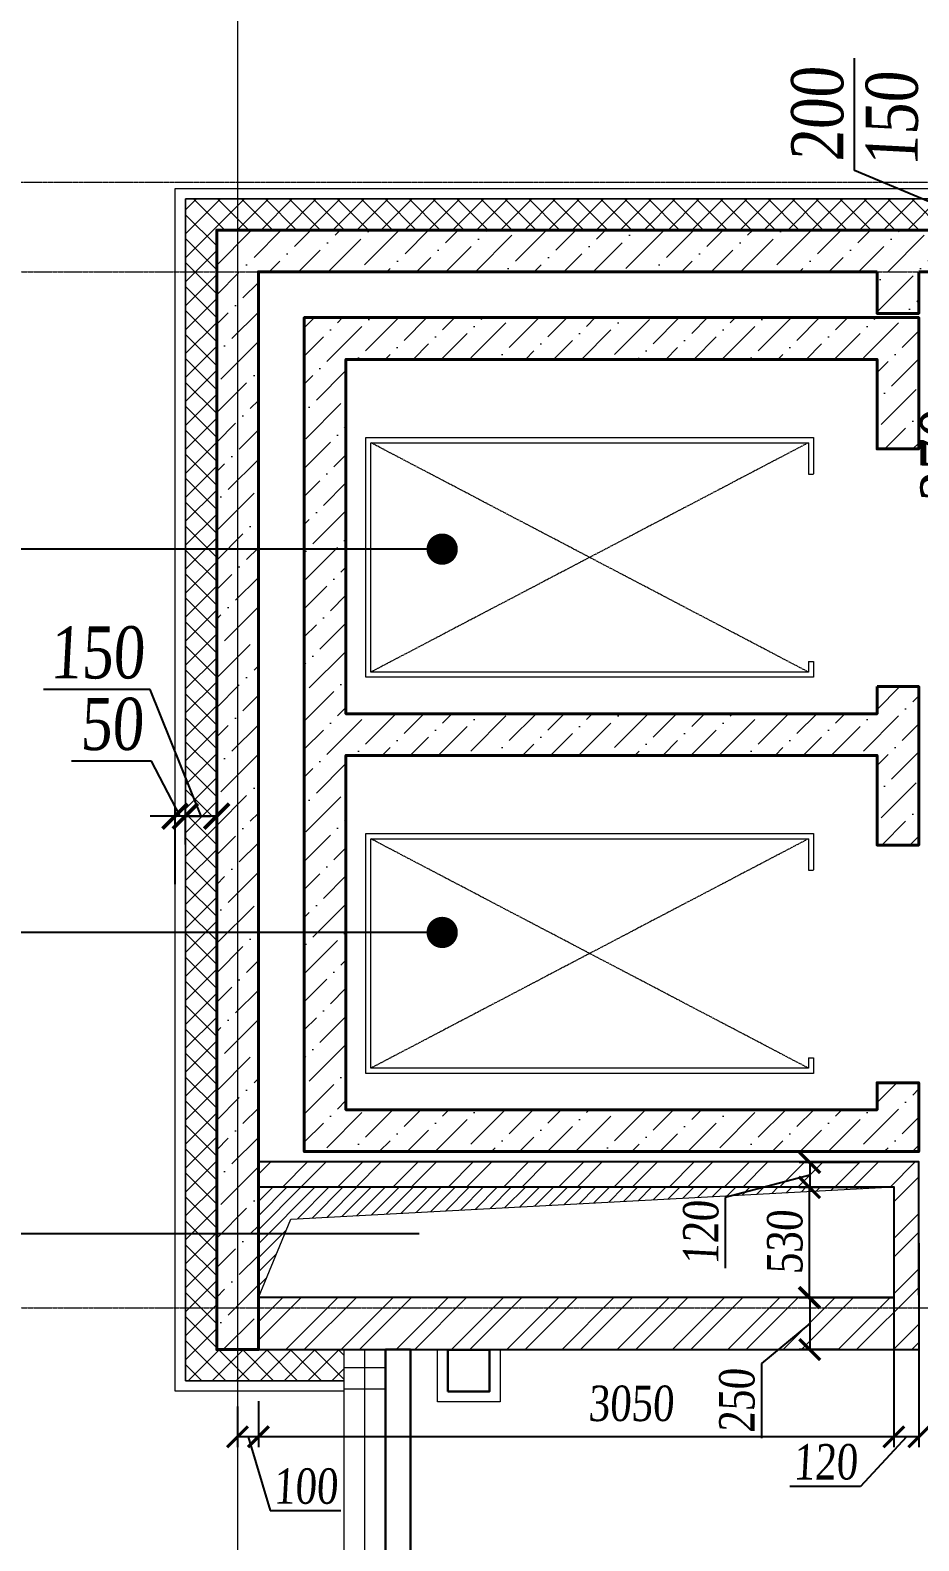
# Model space of a CAD drawing. Header units: inches. Extents: x -407541 to 6688123, y -998590 to 1205599.
# Drawn here: x 12308 to 16573, y 265320 to 272566 of the extents above; entities that cross this region are included whole.
import ezdxf

# ---------------------------------------------------------------- set-up
doc = ezdxf.new("R2010")
doc.units = ezdxf.units.IN
doc.header["$MEASUREMENT"] = 0
for name, pattern in [('ACAD_ISO04W100', [30, 24, -3, 0, -3]), ('AM_ISO08W050', [18, 12, -1.5, 3, -1.5]), ('AM_ISO09W050', [22.5, 12, -1.5, 3, -1.5, 3, -1.5])]:
    doc.linetypes.add(name, pattern=pattern)
for name, color, linetype, lineweight in [('AM_11', 60, 'AM_ISO09W050', 13), ('AM_5', 3, 'Continuous', 9), ('AM_7', 4, 'AM_ISO08W050', 5), ('ВЕНТ фасад', 230, 'Continuous', 9), ('ВИТРАЖ', 145, 'Continuous', 9), ('гипрок', 35, 'Continuous', 15), ('Дырки ВК', 26, 'Continuous', 30), ('МОНОЛИТ', 5, 'Continuous', 40), ('Оси', 254, 'ACAD_ISO04W100', 5), ('ОТВ ОВ', 4, 'Continuous', 13), ('ПЕРЕГОРОДКА', 7, 'Continuous', 25), ('подписи Л и ЛК', 92, 'Continuous', 9), ('размер внутр', 142, 'Continuous', 5), ('размеры шахт', 20, 'Continuous', 15), ('текст_OB', 40, 'Continuous', 25), ('УТЕПЛИТЕЛЬ', 92, 'Continuous', 9), ('Цоколь', 21, 'Continuous', 30), ('Штриховка', 7, 'Continuous', 9), ('ШТРИХОВКА МОНОЛИТ', 5, 'Continuous', 15)]:
    doc.layers.add(name, color=color, linetype=linetype, lineweight=lineweight)
doc.styles.get("Standard").update_dxf_attribs({"font": 'arial.ttf'})
doc.styles.add('STYLE2', font='times.ttf', dxfattribs={"width": 0.8, "oblique": 3})
doc.dimstyles.new('vnytren', dxfattribs={"dimtxt": 250, "dimasz": 120, "dimexe": 50, "dimexo": 0, "dimgap": 50, "dimtad": 1, "dimdec": 0, "dimzin": 0, "dimdsep": 46, "dimtxsty": 'STYLE2', "dimblk": 'ARCHTICK', "dimcen": 0, "dimadec": 0, "dimazin": 0, "dimtfac": 1, "dimtdec": 0, "dimtmove": 1, "dimatfit": 2, "dimldrblk": 'DOT', "dimfxl": 1, "dimtolj": 1, "dimtzin": 0, "dimarcsym": 0})
doc.dimstyles.new('waxti', dxfattribs={"dimtxt": 170, "dimasz": 100, "dimexe": 50, "dimexo": 0, "dimgap": 30, "dimtad": 1, "dimdec": 0, "dimzin": 0, "dimdsep": 46, "dimtxsty": 'STYLE2', "dimblk": 'ARCHTICK', "dimcen": 0, "dimadec": 0, "dimazin": 0, "dimtfac": 1, "dimtdec": 0, "dimtmove": 1, "dimatfit": 2, "dimldrblk": 'DOT', "dimfxl": 1, "dimtolj": 1, "dimtzin": 0, "dimarcsym": 0})
doc.dimstyles.new('для 100 масштаба', dxfattribs={"dimtxt": 200, "dimasz": 150, "dimexe": 70, "dimexo": 0, "dimgap": 50, "dimtad": 1, "dimdec": 0, "dimrnd": 5, "dimzin": 0, "dimdsep": 46, "dimtxsty": 'Standard', "dimblk": 'ARCHTICK', "dimcen": 0, "dimadec": 0, "dimazin": 0, "dimtfac": 1, "dimtdec": 0, "dimtmove": 1, "dimatfit": 2, "dimldrblk": 'DOT', "dimfxl": 1, "dimtolj": 1, "dimtzin": 0, "dimarcsym": 0})

# ---------------------------------------------------------------- blocks, each defined once
blk = doc.blocks.new('_ARCHTICK')
at = {"color": 0, "linetype": 'ByBlock', "const_width": 0.15}
blk.add_lwpolyline([(-0.5, -0.5), (0.5, 0.5)], dxfattribs=at)
blk = doc.blocks.new('_Dot')
at = {"color": 0, "linetype": 'ByBlock', "lineweight": -2}
blk.add_line((-0.5, 0), (-1, 0), dxfattribs=at)
at = {"color": 0, "linetype": 'ByBlock', "const_width": 0.5}
blk.add_lwpolyline([(-0.25, 0, 1), (0.25, 0, 1)], format="xyb", close=True, dxfattribs=at)
blk = doc.blocks.new('SKKABINE_09.09.08_N013364_A-STEIN_JJ')
at = {"layer": 'AM_11'}
for points in [[(500, 555), (425, 555), (425, 2705), (1575, 2705), (1575, 555), (1400, 555)], [(500, 580), (450, 580), (450, 2680), (1550, 2680), (1550, 580), (1400, 580)], [(500, 580), (500, 555)], [(1400, 580), (1400, 555)]]:
    blk.add_lwpolyline(points, dxfattribs=at)
at = {"layer": 'AM_7'}
for points in [[(1550, 580), (450, 2680)], [(450, 580), (1550, 2680)]]:
    blk.add_lwpolyline(points, dxfattribs=at)
blk = doc.blocks.new('*D811')
at = {"layer": 'размеры шахт', "color": 0, "lineweight": -2, "ltscale": 0.1, "transparency": 16777216}
for p, q in [((16283.4, 267134.1), (15999.6, 267134.1)), ((16049.6, 267134.1), (16049.6, 267014.1)), ((16049.6, 267074.1), (15644.1, 266966.8)), ((15644.1, 266966.8), (15644.1, 266627.4)), ((16283.4, 267014.1), (15999.6, 267014.1))]:
    blk.add_line(p, q, dxfattribs=at)
at = {"layer": 'размеры шахт', "color": 0, "lineweight": -2, "ltscale": 0.1, "transparency": 16777216, "xscale": 100, "yscale": 100, "zscale": 100}
for p, rotation in [((16049.6, 267134.1), 90), ((16049.6, 267014.1), 270)]:
    blk.add_blockref('_ARCHTICK', p, dxfattribs=dict(at, rotation=rotation))
at = {"layer": 'размеры шахт', "color": 0, "ltscale": 0.1, "transparency": 16777216, "insert": (15527.7, 266797.1), "char_height": 170, "attachment_point": 5, "rotation": 90, "style": 'STYLE2'}
blk.add_mtext('\\A1;120', dxfattribs=at)
blk = doc.blocks.new('*D812')
at = {"layer": 'размеры шахт', "color": 0, "lineweight": -2, "ltscale": 0.1, "transparency": 16777216}
for p, q in [((16049.6, 266487.2), (16099.6, 266487.2)), ((16049.6, 266487.2), (16049.6, 266237.2)), ((16049.6, 266362.2), (15817.4, 266170.2)), ((16185.5, 266237.2), (15999.6, 266237.2)), ((15817.4, 266170.2), (15817.4, 265811.6))]:
    blk.add_line(p, q, dxfattribs=at)
at = {"layer": 'размеры шахт', "color": 0, "lineweight": -2, "ltscale": 0.1, "transparency": 16777216, "xscale": 100, "yscale": 100, "zscale": 100}
for p, rotation in [((16049.6, 266487.2), 90), ((16049.6, 266237.2), 270)]:
    blk.add_blockref('_ARCHTICK', p, dxfattribs=dict(at, rotation=rotation))
at = {"layer": 'размеры шахт', "color": 0, "ltscale": 0.1, "transparency": 16777216, "insert": (15701, 265990.9), "char_height": 170, "attachment_point": 5, "rotation": 90, "style": 'STYLE2'}
blk.add_mtext('\\A1;250', dxfattribs=at)
blk = doc.blocks.new('*D814')
at = {"layer": 'размеры шахт', "color": 0, "lineweight": -2, "ltscale": 0.1, "transparency": 16777216}
for p, q in [((16453.4, 266746.8), (16453.4, 265768.9)), ((16573.4, 266746.8), (16573.4, 265768.9)), ((16513.4, 265818.9), (16294, 265581)), ((16573.4, 265818.9), (16453.4, 265818.9)), ((16294, 265581), (15954.6, 265581))]:
    blk.add_line(p, q, dxfattribs=at)
at = {"layer": 'размеры шахт', "color": 0, "lineweight": -2, "ltscale": 0.1, "transparency": 16777216, "xscale": 100, "yscale": 100, "zscale": 100, "rotation": 180}
blk.add_blockref('_ARCHTICK', (16453.4, 265818.9), dxfattribs=at)
at = {"layer": 'размеры шахт', "color": 0, "lineweight": -2, "ltscale": 0.1, "transparency": 16777216, "xscale": 100, "yscale": 100, "zscale": 100}
blk.add_blockref('_ARCHTICK', (16573.4, 265818.9), dxfattribs=at)
at = {"layer": 'размеры шахт', "color": 0, "ltscale": 0.1, "transparency": 16777216, "insert": (16124.3, 265697.5), "char_height": 170, "attachment_point": 5, "style": 'STYLE2'}
blk.add_mtext('\\A1;120', dxfattribs=at)
blk = doc.blocks.new('*D815')
at = {"layer": 'размеры шахт', "color": 0, "lineweight": -2, "ltscale": 0.1, "transparency": 16777216}
for p, q in [((16453.4, 266746.8), (16453.4, 265768.9)), ((13403.4, 265990.4), (13403.4, 265768.9)), ((16453.4, 265818.9), (13403.4, 265818.9))]:
    blk.add_line(p, q, dxfattribs=at)
at = {"layer": 'размеры шахт', "color": 0, "lineweight": -2, "ltscale": 0.1, "transparency": 16777216, "xscale": 100, "yscale": 100, "zscale": 100, "rotation": 180}
blk.add_blockref('_ARCHTICK', (13403.4, 265818.9), dxfattribs=at)
at = {"layer": 'размеры шахт', "color": 0, "lineweight": -2, "ltscale": 0.1, "transparency": 16777216, "xscale": 100, "yscale": 100, "zscale": 100}
blk.add_blockref('_ARCHTICK', (16453.4, 265818.9), dxfattribs=at)
at = {"layer": 'размеры шахт', "color": 0, "ltscale": 0.1, "transparency": 16777216, "insert": (15191.1, 265978), "char_height": 170, "attachment_point": 5, "style": 'STYLE2'}
blk.add_mtext('\\A1;3050', dxfattribs=at)
blk = doc.blocks.new('*D816')
at = {"layer": 'размеры шахт', "color": 0, "lineweight": -2, "ltscale": 0.1, "transparency": 16777216}
for p, q in [((16453.4, 267016.2), (15997.4, 267016.2)), ((16047.4, 267016.2), (16047.4, 266485.8)), ((16453.4, 266485.8), (15997.4, 266485.8))]:
    blk.add_line(p, q, dxfattribs=at)
at = {"layer": 'размеры шахт', "color": 0, "lineweight": -2, "ltscale": 0.1, "transparency": 16777216, "xscale": 100, "yscale": 100, "zscale": 100}
for p, rotation in [((16047.4, 267016.2), 90), ((16047.4, 266485.8), 270)]:
    blk.add_blockref('_ARCHTICK', p, dxfattribs=dict(at, rotation=rotation))
at = {"layer": 'размеры шахт', "color": 0, "ltscale": 0.1, "transparency": 16777216, "insert": (15931, 266751), "char_height": 170, "attachment_point": 5, "rotation": 90, "style": 'STYLE2'}
blk.add_mtext('\\A1;530', dxfattribs=at)
blk = doc.blocks.new('*D1468')
at = {"layer": 'размер внутр', "color": 0, "lineweight": -2, "transparency": 16777216}
for p, q in [((12883.3, 269402.7), (12372.4, 269402.7)), ((13128.2, 268795.9), (12883.3, 269402.7)), ((13053.2, 268660), (13053.2, 268845.9)), ((13203.2, 268660), (13203.2, 268845.9)), ((13203.2, 268795.9), (13053.2, 268795.9))]:
    blk.add_line(p, q, dxfattribs=at)
at = {"layer": 'размер внутр', "color": 0, "lineweight": -2, "transparency": 16777216, "xscale": 120, "yscale": 120, "zscale": 120, "rotation": 180}
blk.add_blockref('_ARCHTICK', (13053.2, 268795.9), dxfattribs=at)
at = {"layer": 'размер внутр', "color": 0, "lineweight": -2, "transparency": 16777216, "xscale": 120, "yscale": 120, "zscale": 120}
blk.add_blockref('_ARCHTICK', (13203.2, 268795.9), dxfattribs=at)
at = {"layer": 'размер внутр', "color": 0, "transparency": 16777216, "insert": (12627.9, 269579.8), "char_height": 250, "attachment_point": 5, "style": 'STYLE2'}
blk.add_mtext('\\A1;150', dxfattribs=at)
blk = doc.blocks.new('*D1469')
at = {"layer": 'размер внутр', "color": 0, "lineweight": -2, "transparency": 16777216}
for p, q in [((12890.3, 269059.4), (12506.3, 269059.4)), ((13028.2, 268795.9), (12890.3, 269059.4)), ((13003.2, 268469.8), (13003.2, 268845.9)), ((13053.2, 268660), (13053.2, 268845.9)), ((13003.2, 268795.9), (12883.2, 268795.9)), ((13053.2, 268795.9), (13003.2, 268795.9)), ((13053.2, 268795.9), (13003.2, 268795.9)), ((13053.2, 268795.9), (13173.2, 268795.9))]:
    blk.add_line(p, q, dxfattribs=at)
at = {"layer": 'размер внутр', "color": 0, "lineweight": -2, "transparency": 16777216, "xscale": 120, "yscale": 120, "zscale": 120}
blk.add_blockref('_ARCHTICK', (13003.2, 268795.9), dxfattribs=at)
at = {"layer": 'размер внутр', "color": 0, "lineweight": -2, "transparency": 16777216, "xscale": 120, "yscale": 120, "zscale": 120, "rotation": 180}
blk.add_blockref('_ARCHTICK', (13053.2, 268795.9), dxfattribs=at)
at = {"layer": 'размер внутр', "color": 0, "transparency": 16777216, "insert": (12698.3, 269236.6), "char_height": 250, "attachment_point": 5, "style": 'STYLE2'}
blk.add_mtext('\\A1;50', dxfattribs=at)
blk = doc.blocks.new('*D1650')
at = {"layer": 'размеры шахт', "color": 0, "lineweight": -2, "ltscale": 0.1, "transparency": 16777216}
for p, q in [((13303.2, 265963.8), (13303.2, 265768.9)), ((13403.4, 265990.4), (13403.4, 265768.9)), ((13403.4, 265818.9), (13303.2, 265818.9)), ((13353.3, 265818.9), (13459.6, 265464.5)), ((13459.6, 265464.5), (13799, 265464.5))]:
    blk.add_line(p, q, dxfattribs=at)
at = {"layer": 'размеры шахт', "color": 0, "lineweight": -2, "ltscale": 0.1, "transparency": 16777216, "xscale": 100, "yscale": 100, "zscale": 100, "rotation": 180}
blk.add_blockref('_ARCHTICK', (13303.2, 265818.9), dxfattribs=at)
at = {"layer": 'размеры шахт', "color": 0, "lineweight": -2, "ltscale": 0.1, "transparency": 16777216, "xscale": 100, "yscale": 100, "zscale": 100}
blk.add_blockref('_ARCHTICK', (13403.4, 265818.9), dxfattribs=at)
at = {"layer": 'размеры шахт', "color": 0, "ltscale": 0.1, "transparency": 16777216, "insert": (13629.3, 265581), "char_height": 170, "attachment_point": 5, "style": 'STYLE2'}
blk.add_mtext('\\A1;100', dxfattribs=at)
blk = doc.blocks.new('*D1777')
at = {"layer": 'размер внутр', "color": 0, "lineweight": -2, "transparency": 16777216}
for p, q in [((16264.8, 271892.4), (16264.8, 272431.6)), ((17183.8, 271507.2), (16264.8, 271892.4)), ((17328.6, 271607.2), (17133.8, 271607.2)), ((17183.8, 271407.3), (17183.8, 271607.2)), ((17432.8, 271407.3), (17133.8, 271407.3))]:
    blk.add_line(p, q, dxfattribs=at)
at = {"layer": 'размер внутр', "color": 0, "lineweight": -2, "transparency": 16777216, "xscale": 120, "yscale": 120, "zscale": 120}
for p, rotation in [((17183.8, 271607.2), 90), ((17183.8, 271407.3), 270)]:
    blk.add_blockref('_ARCHTICK', p, dxfattribs=dict(at, rotation=rotation))
at = {"layer": 'размер внутр', "color": 0, "transparency": 16777216, "insert": (16087.7, 272162), "char_height": 250, "attachment_point": 5, "rotation": 90, "style": 'STYLE2'}
blk.add_mtext('\\A1;200', dxfattribs=at)
blk = doc.blocks.new('*D1778')
at = {"layer": 'размер внутр', "color": 0, "lineweight": -2, "transparency": 16777216}
for p, q in [((16622.3, 271883.6), (16622.3, 272394.5)), ((17183.8, 271682.2), (16622.3, 271883.6)), ((17352.7, 271757.2), (17133.8, 271757.2)), ((17183.8, 271607.2), (17183.8, 271757.2)), ((17328.6, 271607.2), (17133.8, 271607.2))]:
    blk.add_line(p, q, dxfattribs=at)
at = {"layer": 'размер внутр', "color": 0, "lineweight": -2, "transparency": 16777216, "xscale": 120, "yscale": 120, "zscale": 120}
for p, rotation in [((17183.8, 271757.2), 90), ((17183.8, 271607.2), 270)]:
    blk.add_blockref('_ARCHTICK', p, dxfattribs=dict(at, rotation=rotation))
at = {"layer": 'размер внутр', "color": 0, "transparency": 16777216, "insert": (16445.1, 272139.1), "char_height": 250, "attachment_point": 5, "rotation": 90, "style": 'STYLE2'}
blk.add_mtext('\\A1;150', dxfattribs=at)
blk = doc.blocks.new('*D2029')
at = {"layer": 'размер внутр', "color": 0, "lineweight": -2, "transparency": 16777216}
for p, q in [((17432.8, 271407.3), (17133.8, 271407.3)), ((17183.8, 271407.3), (17183.8, 271137.2)), ((17183.8, 271272.3), (16885, 270790.5)), ((17678.3, 271137.2), (17133.8, 271137.2)), ((16885, 270790.5), (16885, 270251.3))]:
    blk.add_line(p, q, dxfattribs=at)
at = {"layer": 'размер внутр', "color": 0, "lineweight": -2, "transparency": 16777216, "xscale": 120, "yscale": 120, "zscale": 120}
for p, rotation in [((17183.8, 271407.3), 90), ((17183.8, 271137.2), 270)]:
    blk.add_blockref('_ARCHTICK', p, dxfattribs=dict(at, rotation=rotation))
at = {"layer": 'размер внутр', "color": 0, "transparency": 16777216, "insert": (16707.5, 270520.9), "char_height": 250, "attachment_point": 5, "rotation": 90, "style": 'STYLE2'}
blk.add_mtext('\\A1;270', dxfattribs=at)

msp = doc.modelspace()

# ---------------------------------------------------------------- hatches: boundary and pattern name
at = {"layer": 'Штриховка'}
h = msp.add_hatch(dxfattribs=at)
h.set_pattern_fill('ANSI37', color=256, scale=650, style=0)
h.paths.add_polyline_path([(13813.4, 266237.2), (13813.4, 266087.2), (13053.2, 266087.2), (13053.2, 271757.2), (17753.2, 271757.2), (17753.2, 271137.2), (17603.2, 271137.2), (17603.2, 271607.2), (13203.2, 271607.2), (13203.2, 266237.2)])
h = msp.add_hatch(dxfattribs=at)
h.set_pattern_fill('ANSI32', color=256, scale=500, style=0)
h.paths.add_polyline_path([(16453.4, 267017.7), (16453.4, 266487.2), (13403.4, 266485.8), (13403.4, 266437.2), (16573.4, 266437.2), (16573.4, 266486.9), (16573.4, 266497.9), (16573.4, 267137.2), (13403.4, 267137.2), (13403.4, 267017.7)])
h.paths.add_polyline_path([(13403.4, 266437.2), (13403.4, 266237.2), (15635.5, 266237.2), (16573.4, 266237.2), (16573.4, 266437.2)])
at = {"layer": 'Штриховка', "ltscale": 0.1}
h = msp.add_hatch(dxfattribs=at)
h.set_pattern_fill('ANSI31', color=256, scale=15, style=0)
h.set_pattern_definition([(45, (-6439854.313, -161681.72), (-33.67596045, 33.67596045), [])])
h.paths.add_polyline_path([(13403.4, 266487.2), (13558.3, 266863.1), (16453.4, 267017.2), (13403.4, 267017.2)])
at = {"layer": 'ШТРИХОВКА МОНОЛИТ'}
h = msp.add_hatch(dxfattribs=at)
h.set_pattern_fill('ANSI36', color=256, scale=800, style=0)
h.paths.add_polyline_path([(13203.2, 266237.2), (13403.1, 266237.2), (13403.1, 271407.2), (16373.2, 271407.2), (16373.2, 271207.2), (16573.2, 271207.1), (16573.3, 271407.2), (17603.2, 271407.2), (17603.2, 271607.2), (13203.2, 271607.2)])
h = msp.add_hatch(dxfattribs=at)
h.set_pattern_fill('ANSI36', color=256, scale=30, style=0)
h.set_pattern_definition([(45, (-6313577.14, 1289607.42), (50.5139407, 185.2177825), [238.125, -47.625, 0, -47.625])])
h.paths.add_polyline_path([(16373.2, 269417.2), (16573.2, 269417.2), (16573.2, 268657.2), (16373.2, 268657.2), (16373.2, 269087.2), (13823.2, 269087.2), (13823.2, 267387.2), (16373.2, 267387.2), (16373.2, 267517.2), (16573.2, 267517.2), (16573.2, 267187.2), (13623.2, 267187.2), (13623.2, 271187.2), (16573.2, 271187.2), (16573.2, 270557.2), (16373.2, 270557.2), (16373.2, 270987.2), (13823.2, 270987.2), (13823.2, 269287.2), (16373.2, 269287.2)])

# ---------------------------------------------------------------- linework, layer by layer
at = {"layer": 'ВЕНТ фасад'}
msp.add_lwpolyline([(13813.3, 266087.2), (13813.3, 266037.2), (13003.2, 266037.2), (13003.2, 271807.2), (17803.2, 271807.2), (17803.2, 271337.1), (17858.4, 271337.1), (17858.4, 271137.2), (17808.5, 271137.2), (17808.5, 271287.1), (17753.2, 271287.1), (17753.2, 271757.2), (13053.2, 271757.2), (13053.2, 266087.2), (13813.3, 266087.2)], close=True, dxfattribs=at)
at = {"layer": 'ВИТРАЖ'}
msp.add_line((13913.4, 261136.3), (13913.4, 266238.7), dxfattribs=at)
msp.add_lwpolyline([(13813.4, 261137.2), (14013.4, 261137.2), (14013.2, 266237.2), (13813.4, 266237.2), (13813.4, 261137.2)], dxfattribs=at)
at = {"layer": 'ВИТРАЖ', "ltscale": 0.1}
msp.add_lwpolyline([(13813.3, 266048.8), (14013.3, 266048.8), (14013.3, 266148.8), (13813.3, 266148.8)], close=True, dxfattribs=at)
at = {"layer": 'гипрок', "ltscale": 0.1}
msp.add_lwpolyline([(14313.3, 266237.2), (14313.3, 266036.3), (14513.3, 266036.3), (14513.3, 266237.2), (14563.3, 266237.2), (14563.3, 265987.2), (14263.3, 265987.2), (14263.3, 266237.2), (14313.3, 266237.2)], dxfattribs=at)
at = {"layer": 'Дырки ВК'}
msp.add_lwpolyline([(14313.3, 266036.3), (14513.3, 266036.3), (14513.3, 266236.3), (14313.3, 266236.3)], close=True, dxfattribs=at)
at = {"layer": 'МОНОЛИТ'}
for points in [[(16373.2, 271407.2), (13403.2, 271407.2), (13403.1, 266237.2), (13203.2, 266237.2), (13203.2, 271607.2), (17603.2, 271607.2), (17603.2, 271407.2), (16573.3, 271407.2)], [(16573.3, 271407.2), (16573.2, 271207.2), (16573.2, 271207.2), (16373.2, 271207.2), (16373.2, 271407.2)]]:
    msp.add_lwpolyline(points, dxfattribs=at)
at = {"layer": 'МОНОЛИТ', "ltscale": 0.1}
msp.add_lwpolyline([(16373.2, 269417.2), (16573.2, 269417.2), (16573.2, 268657.2), (16373.2, 268657.2), (16373.2, 269087.2), (13823.2, 269087.2), (13823.2, 267387.2), (16373.2, 267387.2), (16373.2, 267517.2), (16573.2, 267517.2), (16573.2, 267187.2), (13623.2, 267187.2), (13623.2, 271187.2), (16573.2, 271187.2), (16573.2, 270557.2), (16373.2, 270557.2), (16373.2, 270987.2), (13823.2, 270987.2), (13823.2, 269287.2), (16373.2, 269287.2), (16373.2, 269417.2)], dxfattribs=at)
at = {"layer": 'Оси', "ltscale": 0.3}
for p, q in [((13303.2, 278737.2), (13303.2, 246967.2)), ((13303.4, 276275.7), (13303.4, 212320.1)), ((3211.5, 271837.2), (190595, 271837.2)), ((1503.2, 271407.2), (26392, 271407.2)), ((1503.2, 266437.2), (192303.2, 266437.2))]:
    msp.add_line(p, q, dxfattribs=at)
at = {"layer": 'ОТВ ОВ', "ltscale": 100}
msp.add_lwpolyline([(13403.4, 266485.8), (16453.4, 266487.2), (16453.4, 267017.7), (13403.4, 267017.7)], close=True, dxfattribs=at)
at = {"layer": 'ПЕРЕГОРОДКА'}
msp.add_lwpolyline([(16573.4, 266497.9), (16573.4, 267137.2), (13403.4, 267137.2), (13403.4, 267017.2), (16453.4, 267017.2), (16453.4, 266487.2), (13403.4, 266487.2), (13403.4, 266237.2), (15635.5, 266237.2), (15635.5, 266237.2), (16573.4, 266237.2)], dxfattribs=at)
at = {"layer": 'текст_OB', "ltscale": 0.1}
msp.add_line((14175.3, 266792.5), (10208.2, 266792.5), dxfattribs=at)
at = {"layer": 'УТЕПЛИТЕЛЬ'}
msp.add_lwpolyline([(13813.4, 266237.2), (13813.4, 266087.2), (13053.2, 266087.2), (13053.2, 271757.2), (17753.2, 271757.2), (17753.2, 271137.2), (17603.2, 271137.2), (17603.2, 271607.2), (13203.2, 271607.2), (13203.2, 266237.2)], close=True, dxfattribs=at)
at = {"layer": 'Цоколь', "ltscale": 0.1}
msp.add_lwpolyline([(14133.2, 266237.2), (14013.2, 266237.2), (14013.2, 261137.2), (14133.2, 261137.2)], close=True, dxfattribs=at)
at = {"layer": 'Штриховка', "ltscale": 0.1}
msp.add_lwpolyline([(13403.4, 266487.2), (13558.3, 266863.1), (16453.4, 267017.2), (13403.4, 267017.2)], close=True, dxfattribs=at)

# ---------------------------------------------------------------- block references
at = {"layer": 'AM_5', "rotation": 90}
for p in [(16623.3, 269037.2), (16623.3, 267137.2)]:
    msp.add_blockref('SKKABINE_09.09.08_N013364_A-STEIN_JJ', p, dxfattribs=at)

# ---------------------------------------------------------------- dimensions: what is measured, and where the dimension line sits
at = {"layer": 'размер внутр'}
for base, p1, p2, picture, middle in [((17183.8, 271607.2), (17432.8, 271407.3), (17328.6, 271607.2), '*D1777', (16264.8, 271942.4)), ((17183.8, 271757.2), (17328.6, 271607.2), (17352.7, 271757.2), '*D1778', (16622.3, 271933.6)), ((17183.8, 271137.2), (17432.8, 271407.3), (17678.3, 271137.2), '*D2029', (16885, 270740.5))]:
    dim = msp.add_linear_dim(base=base, p1=p1, p2=p2, angle=90, dimstyle='vnytren', dxfattribs=at)
    dim.commit()
    dim.dimension.update_dxf_attribs({"geometry": picture, "text_midpoint": middle, "dimtype": 160})
for base, p1, p2, picture, middle in [((13053.2, 268795.9), (13203.2, 268660), (13053.2, 268660), '*D1468', (12833.3, 269402.7)), ((13003.2, 268795.9), (13053.2, 268660), (13003.2, 268469.8), '*D1469', (12840.3, 269059.4))]:
    dim = msp.add_linear_dim(base=base, p1=p1, p2=p2, dimstyle='vnytren', dxfattribs=at)
    dim.commit()
    dim.dimension.update_dxf_attribs({"geometry": picture, "text_midpoint": middle, "dimtype": 160})
at = {"layer": 'размеры шахт', "ltscale": 0.1}
for base, p1, p2, picture, middle in [((16049.6, 267014.1), (16283.4, 267134.1), (16283.4, 267014.1), '*D811', (15644.1, 266936.8)), ((16049.6, 266237.2), (16049.6, 266487.2), (16185.5, 266237.2), '*D812', (15817.4, 266140.2))]:
    dim = msp.add_linear_dim(base=base, p1=p1, p2=p2, angle=90, dimstyle='waxti', dxfattribs=at)
    dim.commit()
    dim.dimension.update_dxf_attribs({"geometry": picture, "text_midpoint": middle, "dimtype": 160})
dim = msp.add_linear_dim(base=(16047.4, 266485.8), p1=(16453.4, 267016.2), p2=(16453.4, 266485.8), angle=90, dimstyle='waxti', dxfattribs=at)
dim.commit()
dim.dimension.update_dxf_attribs({"geometry": '*D816', "text_midpoint": (15931, 266751)})
for base, p1, p2, picture, middle in [((13403.4, 265818.9), (16453.4, 266746.8), (13403.4, 265990.4), '*D815', (15191.1, 265861.5)), ((16453.4, 265818.9), (16573.4, 266746.8), (16453.4, 266746.8), '*D814', (16264, 265581))]:
    dim = msp.add_linear_dim(base=base, p1=p1, p2=p2, dimstyle='waxti', dxfattribs=at)
    dim.commit()
    dim.dimension.update_dxf_attribs({"geometry": picture, "text_midpoint": middle, "dimtype": 160})
dim = msp.add_linear_dim(base=(13303.2, 265818.9), p1=(13403.4, 265990.4), p2=(13303.2, 265963.8), dimstyle='waxti', dxfattribs=at)
dim.commit()
dim.dimension.update_dxf_attribs({"geometry": '*D1650', "text_midpoint": (13489.6, 265581)})

# ---------------------------------------------------------------- leaders
at = {"layer": 'подписи Л и ЛК', "ltscale": 0.1}
for points in [[(14285.4, 270076.8), (11022.7, 270076.8)], [(14285.4, 268238.1), (11022.7, 268238.1)]]:
    msp.add_leader(points, dimstyle='для 100 масштаба', override={"dimgap": 50, "dimtad": 0}, dxfattribs=at)

doc.saveas('drawing.dxf')
